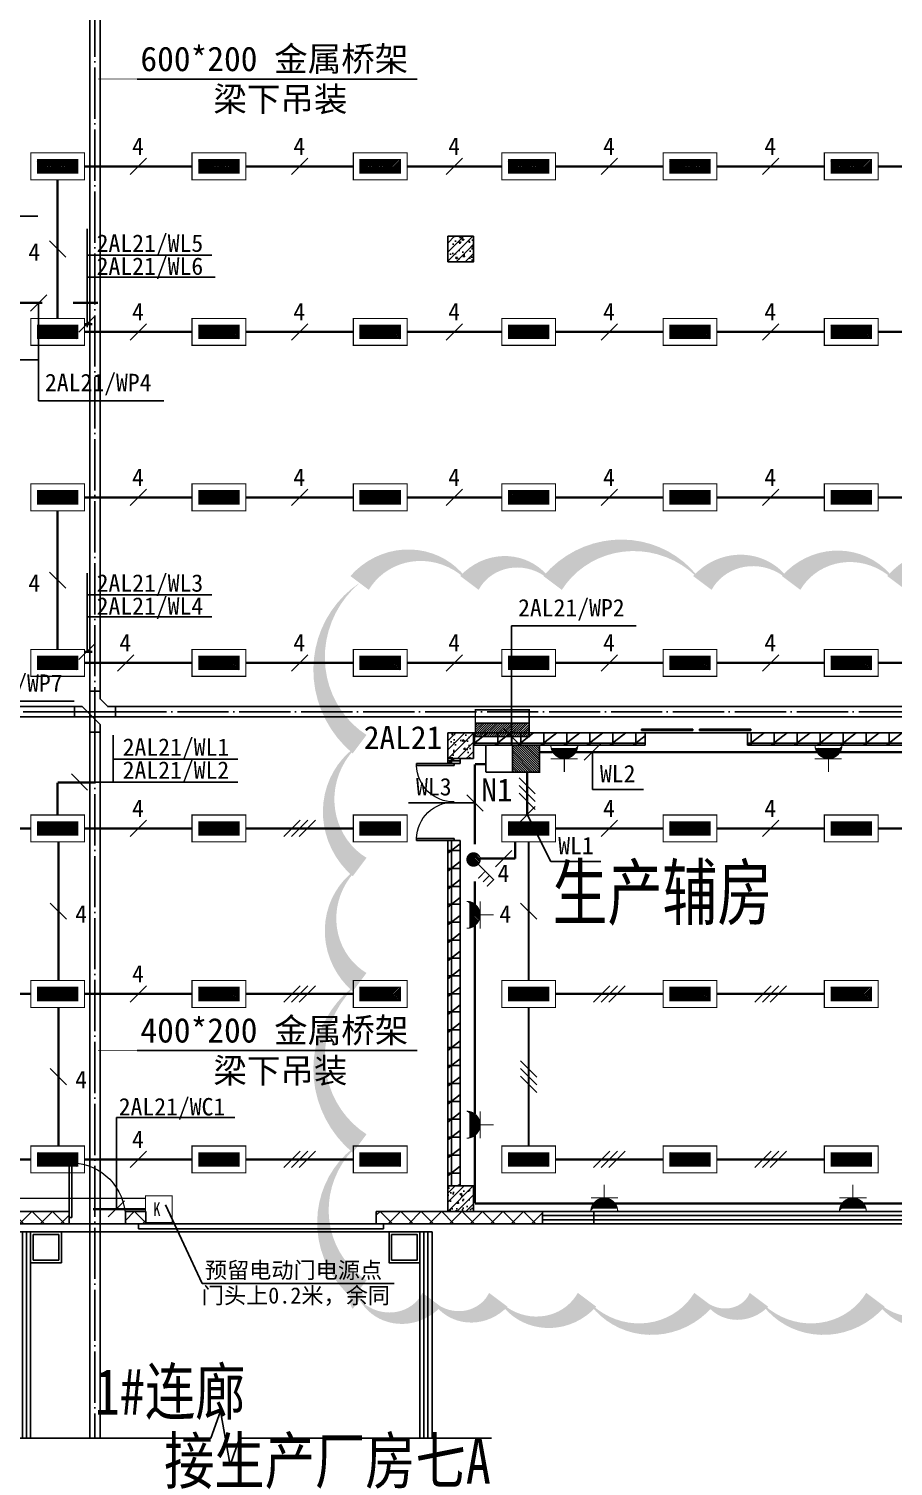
# Model space of a CAD drawing. Header units: millimetres. Extents: x -633009578 to 5705885, y -633235091 to 2571734.
# Drawn here: x 2807183 to 2824069, y 1851023 to 1879104 of the extents above; entities that cross this region are included whole.
import ezdxf

# ---------------------------------------------------------------- set-up
doc = ezdxf.new("R2010")
doc.units = ezdxf.units.MM
doc.header["$LTSCALE"] = 1000
doc.header["$MEASUREMENT"] = 0
for name, pattern in [('DASH', [0.35, 0.25, -0.1]), ('DASHED2', [0.375, 0.25, -0.125]), ('DOTE', [2.4200000000000004, 2, -0.2, 0.02, -0.2])]:
    doc.linetypes.add(name, pattern=pattern)
doc.layers.get('0').update_dxf_attribs({"color": 9})
for name, color, linetype in [('3T_WOOD', 21, 'Continuous'), ('A-COLUM(柱)', 255, 'Continuous'), ('A-DI-S(箭头)', 76, 'Continuous'), ('A-DOOR(门）', 4, 'Continuous'), ('A-F-AREA(计算)', 5, 'Continuous'), ('A-FLOR(看线)', 8, 'Continuous'), ('A-HATH(填充)', 8, 'Continuous'), ('A-ROOF-G(钢构)', 25, 'Continuous'), ('A-TEXT(房间)', 243, 'Continuous'), ('A-WALL(墙)', 255, 'Continuous'), ('A-WINDOW（窗）', 4, 'Continuous'), ('DIM_MODI', 6, 'Continuous'), ('WALL', 9, 'Continuous'), ('电-强电平面-标注', 3, 'Continuous'), ('电-强电平面-线缆', 3, 'Continuous'), ('电-桥架', 4, 'Continuous'), ('设备-插座', 3, 'Continuous'), ('设备-照明', 3, 'Continuous'), ('设备-箱柜', 3, 'Continuous')]:
    doc.layers.add(name, color=color, linetype=linetype)
doc.styles.add('_TCH', font='simhei.ttf', dxfattribs={"width": 0.75, "bigfont": 'hztxt.shx'})
doc.styles.add('ELEC-DIM', font='simhei.ttf')
doc.styles.add('IDQSTYLE', font='simhei.ttf', dxfattribs={"width": 0.707, "bigfont": 'hztxt.shx'})
doc.styles.get("Standard").update_dxf_attribs({"font": 'simhei.ttf', "bigfont": 'hztxt.shx'})
doc.styles.add('TXT', font='simhei.ttf', dxfattribs={"width": 0.8, "bigfont": 'hztxt.shx'})
pattern_1 = [(45, (-1310357.920547385, -2.793967723846436e-09), (-200.0002033111466, 200.0002033111467), []), (135, (-1310357.920547385, -2.793967723846436e-09), (-200.0002033111467, -200.0002033111466), [])]
pattern_2 = [(0, (-1310557.920547385, -2.793967723846436e-09), (0, 350), []), (37.875, (-1310157.920547385, -2.793967723846436e-09), (-169.61527734408, 218.0766567528281), []), (90, (-1310157.920547385, -2.793967723846436e-09), (-450, 2.755455298081545e-14), [])]

# ---------------------------------------------------------------- blocks, each defined once
blk = doc.blocks.new('$TCHSYS$WIN2D')
for p, q in [((-0.5, 0.5), (0.5, 0.5)), ((-0.5, 0.5), (-0.4999999999999999, -0.5)), ((0.5, 0.5), (0.4999999999999998, -0.5)), ((0.5, 0.1666666666666666), (-0.5, 0.1666666666666666)), ((0.5, -0.1666666666666667), (-0.5, -0.1666666666666667)), ((-0.4999999999999999, -0.5), (0.5, -0.5))]:
    blk.add_line(p, q)
blk = doc.blocks.new('$DorLib2D$00000126')
at = {"color": 0, "linetype": 'Continuous'}
for p, q in [((-0.5319999999956053, 0.5), (-0.5319999999956053, 0.900000000000091)), ((0.5320000000047003, 0.900000000000091), (0.5320000000047003, 0.5000000000002274))]:
    blk.add_line(p, q, dxfattribs=at)
at = {"color": 0, "linetype": 'DASH'}
for p, q in [((-0.5319999999956053, 0.900000000000091), (0.5320000000047003, 0.900000000000091)), ((-0.5319999999956053, 0.5), (0.5320000000047003, 0.5000000000002274))]:
    blk.add_line(p, q, dxfattribs=at)
blk = doc.blocks.new('$DorLib2D$00000001')
for p, q in [((0.45, 0.9750000000000001), (0.5000000000000002, 0.9750000000000001)), ((0.45, 0), (0.45, 0.9750000000000001)), ((0.5, 0), (0.5, 0.9750000000000001)), ((0.5, 0), (0.45, 0))]:
    blk.add_line(p, q)
at = {"lineweight": 13}
blk.add_arc((0.475, 0), 0.975, 91.4692835813538, 180, dxfattribs=at)
blk = doc.blocks.new('$DORLIB2D$00000127')
at = {"color": 0}
for points in [[(-0.5333333333328483, 0.7948983154366971), (-0.5333333333328483, 0.690405644187237)], [(-0.03333333333284827, 0.7948983154366971), (-0.5333333333328483, 0.7948983154366971)], [(-0.03333333333284827, 0.7948983154366971), (-0.03333333333284827, 0.690405644187237)], [(0.5333333333328483, 0.7948983154366971), (0.03333333333284827, 0.7948983154366971)], [(0.03333333333284827, 0.7948983154366971), (0.03333333333284827, 0.690405644187237)], [(0.5333333333328483, 0.7948983154366971), (0.5333333333328483, 0.690405644187237)], [(-0.03333333333284827, 0.690405644187237), (-0.5333333333328483, 0.690405644187237)], [(0.5333333333328483, 0.690405644187237), (0.03333333333284827, 0.690405644187237)], [(0.5, 0.4999999999999858), (-0.5, 0.4999999999999858)]]:
    blk.add_lwpolyline(points, dxfattribs=at)
blk = doc.blocks.new('$DorLib2D$00000002')
for p, q in [((-0.5, -5.684341886080802e-17), (-0.5000000000000007, 0.4875)), ((-0.4750000000000007, 0.4875), (-0.5000000000000007, 0.4875)), ((-0.475, -2.842170943040401e-17), (-0.4750000000000007, 0.4875)), ((0.475, -2.842170943040401e-17), (0.4750000000000007, 0.4875)), ((0.4750000000000007, 0.4875), (0.5000000000000007, 0.4875)), ((0.5, -5.684341886080802e-17), (0.5000000000000007, 0.4875)), ((-0.5, -5.684341886080802e-17), (-0.475, -2.842170943040401e-17)), ((0.5, -5.684341886080802e-17), (0.475, -2.842170943040401e-17))]:
    blk.add_line(p, q)
at = {"lineweight": 13}
for centre, start, end in [((-0.4875, -4.263256414560601e-17), 0, 88.53071641864632), ((0.4875, -4.263256414560601e-17), 91.4692835813537, 180)]:
    blk.add_arc(centre, 0.4875, start, end, dxfattribs=at)
blk = doc.blocks.new('$WINLIB2D$00000001')
at = {"color": 0}
for points in [[(-0.4999999999999964, 0.5000000000000142), (-0.4999999999999964, -0.4999999999999858)], [(-0.4999999999999964, 0.5000000000000142), (0.5000000000000036, 0.5000000000000142)], [(0.5000000000000036, -0.4999999999999858), (0.5000000000000036, 0.5000000000000142)], [(0.5000000000000036, 0.1666666666666714), (-0.4999999999999964, 0.1666666666666714)], [(0.5000000000000036, -0.1666666666666572), (-0.4999999999999964, -0.1666666666666572)], [(-0.4999999999999964, -0.4999999999999858), (0.5000000000000036, -0.4999999999999858)]]:
    blk.add_lwpolyline(points, dxfattribs=at)
blk = doc.blocks.new('_FZH')
h = blk.add_hatch()
h.set_pattern_fill('钢筋混凝土', color=256, scale=0.1, style=0)
h.set_pattern_definition([(45, (0, 0), (-0.1767766952966369, 0.1767766952966369), []), (50, (0, 0), (0.7172601826007535, -0.06275213498259512), [0.07500000000000001, -0.8250000000000001]), (355, (0, 0), (-0.138751333613, 0.7521921337000119), [0.06, -0.66]), (100.4514, (0.05977168000000001, -0.00522934), (0.5785093817140216, 0.6894395420609536), [0.06374019, -0.701142112]), (46.1842, (0, 0.2), (1.067241048625645, -0.1655190143290181), [0.1125, -1.2375]), (96.6356, (0.088936745, 0.186206693), (0.9346627055487033, 0.9741178709004418), [0.095610288, -1.051713]), (351.1842, (0, 0.2), (0.9346619451336272, 0.9741186009253247), [0.09000000000000001, -0.9900000000000001]), (21, (0.1, 0.15), (0.5969070521184617, -0.4026188906653388), [0.07500000000000001, -0.8250000000000001]), (326, (0.1, 0.15), (0.2433153319215824, 0.7251500450468529), [0.06, -0.66]), (71.4514, (0.149742233, 0.116448394), (0.84022262858149, 0.3225304967099524), [0.06374019, -0.701142112]), (37.50000000000001, (0, 0), (0.01215985531729062, 0.3328938538313115), [0, -0.652, 0, -0.67, 0, -0.6625000000000001]), (7.499999999999999, (0, 0), (0.2630695374421486, 0.3944117118823603), [0, -0.382, 0, -0.637, 0, -0.2525]), (-32.5, (-0.223, 0), (0.533822436172409, -0.02255487173437976), [0, -0.25, 0, -0.78, 0, -1.035]), (-42.5, (-0.323, 0), (0.5831861693423862, 0.1001049823323177), [0, -0.325, 0, -0.518, 0, -0.735])])
h.paths.add_polyline_path([(-0.5, -0.5), (0.5, -0.5), (0.5, 0.5), (-0.5, 0.5)])
blk.add_lwpolyline([(-0.5, -0.5), (0.5, -0.5), (0.5, 0.5), (-0.5, 0.5)], close=True)
blk = doc.blocks.new('9-3-1')
at = {"layer": 'A-HATH(填充)'}
h = blk.add_hatch(dxfattribs=at)
h.set_pattern_fill('空心砖', color=256, scale=100, style=0)
h.set_pattern_definition(pattern_2)
h.paths.add_polyline_path([(1159990.598288325, 1187372.080887664), (1159990.598288325, 1187132.080887663), (1163340.598288574, 1187132.080887648), (1163340.598288573, 1187372.080887661)])
h = blk.add_hatch(dxfattribs=at)
h.set_pattern_fill('空心砖', color=256, scale=100, style=0)
h.set_pattern_definition(pattern_2)
h.paths.add_polyline_path([(1168690.598288325, 1187132.08088766), (1168690.598288325, 1187372.080887664), (1165340.598288573, 1187372.080887661), (1165340.598288573, 1187132.080887648)])
h = blk.add_hatch(dxfattribs=at)
h.set_pattern_fill('空心砖', color=256, scale=100, style=0)
h.set_pattern_definition(pattern_2)
h.paths.add_polyline_path([(1159730.598287791, 1186872.080887664), (1159490.598287791, 1186872.080887664), (1159490.598287799, 1186772.080887855), (1159730.598287799, 1186772.080887855)])
h = blk.add_hatch(dxfattribs=at)
h.set_pattern_fill('空心砖', color=256, scale=100, style=0)
h.set_pattern_definition(pattern_2)
h.paths.add_polyline_path([(1159730.598287759, 1178522.080887664), (1159730.598287799, 1185272.080887855), (1159490.598287799, 1185272.080887855), (1159490.598287759, 1178522.080887664)])
h = blk.add_hatch(dxfattribs=at)
h.set_pattern_fill('多孔材料', color=256, scale=100, style=0)
h.set_pattern_definition(pattern_1)
h.paths.add_polyline_path([(1149840.650673522, 1177782.08088767), (1152090.591082864, 1177782.08088767), (1152090.591082864, 1178022.080887659), (1149840.650673522, 1178022.080887659)])
h = blk.add_hatch(dxfattribs=at)
h.set_pattern_fill('多孔材料', color=256, scale=100, style=0)
h.set_pattern_definition(pattern_1)
h.paths.add_polyline_path([(1153190.591082865, 1177782.08088767), (1153590.591082356, 1177782.08088767), (1153590.591082356, 1178022.080887659), (1153190.591082865, 1178022.080887659)])
h = blk.add_hatch(dxfattribs=at)
h.set_pattern_fill('多孔材料', color=256, scale=100, style=0)
h.set_pattern_definition(pattern_1)
h.paths.add_polyline_path([(1158090.591082864, 1177782.08088767), (1161340.587793578, 1177782.08088767), (1161340.587793578, 1178022.080887659), (1158090.591082864, 1178022.080887659)])
at = {"layer": 'A-DI-S(箭头)'}
blk.add_lwpolyline([(1149940.598288324, 1173594.260039008), (1154859.348288324, 1173594.260039006), (1155050.432661314, 1174119.260039006), (1155235.575991057, 1173069.260039006), (1155421.848288324, 1173594.260039005), (1160340.598288324, 1173594.260039003)], dxfattribs=at)
at = {"layer": 'A-DOOR(门）'}
for p, q in [((1152090.591082724, 1177782.080887664), (1153190.591082724, 1177782.080887664)), ((1153590.591082535, 1177782.080887664), (1158090.591082535, 1177782.080887664))]:
    blk.add_line(p, q, dxfattribs=at)
at = {"layer": 'A-F-AREA(计算)'}
blk.add_lwpolyline([(1121700.575826842, 1313862.080936), (1255980.575826842, 1313862.080936), (1255980.575826842, 1177782.080936), (1121700.575826842, 1177782.080936)], close=True, dxfattribs=at)
at = {"layer": 'A-FLOR(看线)'}
blk.add_lwpolyline([(1151940.605494098, 1177622.080887665), (1158340.605494101, 1177622.080887665)], dxfattribs=at)
at = {"layer": 'A-ROOF-G(钢构)'}
for points in [[(1151340.605494098, 1177622.080887665), (1151940.605494098, 1177622.080887665), (1151940.605494098, 1177022.080887665), (1151340.605494098, 1177022.080887665)], [(1151390.605494098, 1177572.080887665), (1151890.605494098, 1177572.080887665), (1151890.605494098, 1177072.080887665), (1151390.605494098, 1177072.080887665)], [(1158340.605494101, 1177622.080887665), (1158940.605494101, 1177622.080887665), (1158940.605494101, 1177022.080887665), (1158340.605494101, 1177022.080887665)], [(1158390.605494101, 1177572.080887665), (1158890.605494101, 1177572.080887665), (1158890.605494101, 1177072.080887665), (1158390.605494101, 1177072.080887665)]]:
    blk.add_lwpolyline(points, close=True, dxfattribs=at)
at = {"layer": 'A-WALL(墙)'}
for p, q in [((1163340.598288573, 1187372.080887661), (1159990.598287576, 1187372.080887689)), ((1163340.598288574, 1187132.080887648), (1163340.598288573, 1187372.080887661)), ((1168690.598288553, 1187372.080887623), (1165340.598288573, 1187372.080887661)), ((1165340.598288573, 1187372.080887661), (1165340.598288573, 1187132.080887648)), ((1159990.598287576, 1187132.080887605), (1163340.598288574, 1187132.080887648)), ((1165340.598288573, 1187132.080887648), (1168690.598288553, 1187132.080887735)), ((1159490.598287564, 1186872.080887693), (1159490.598287799, 1186772.080887855)), ((1159490.598287799, 1186772.080887855), (1159730.598287799, 1186772.080887855)), ((1159730.598287799, 1186772.080887855), (1159730.59828766, 1186872.080887693)), ((1159730.598287799, 1185272.080887855), (1159490.598287799, 1185272.080887855)), ((1159490.598287799, 1185272.080887855), (1159490.598287759, 1178522.080887664)), ((1159730.598287759, 1178522.080887664), (1159730.598287799, 1185272.080887855)), ((1151100.605494098, 1177622.080887665), (1151340.605494098, 1177622.080887665)), ((1158940.605494101, 1177622.080887665), (1159180.605494101, 1177622.080887665)), ((1151100.605494098, 1173594.260039007), (1151340.605494098, 1173594.260039007)), ((1158940.605494101, 1173594.260039004), (1159180.605494101, 1173594.260039004))]:
    blk.add_line(p, q, dxfattribs=at)
at = {"layer": 'A-WINDOW（窗）'}
blk.add_lwpolyline([(1162340.587793578, 1178022.080887657), (1162340.587793578, 1177782.080887664)], dxfattribs=at)
at = {"layer": 'DIM_MODI', "color": 8}
blk.add_lwpolyline([(1170528.190625501, 1190300.922760967, 0, 450, 0.5), (1168253.123840441, 1190300.922760967, 0, 450, 0.5), (1166194.73008253, 1190300.922760967, 0, 450, 0.5), (1164461.345865341, 1190300.922760967, 0, 450, 0.5), (1161536.259998836, 1190300.922760967, 0, 450, 0.5), (1159911.212295221, 1190300.922760967, 0, 450, 0.5), (1157766.121161618, 1190300.922760967, 0, 450, 0.5), (1157766.121161618, 1187150.922760967, 0, 450, 0.5), (1157766.121161618, 1184750.922760967, 0, 450, 0.5), (1157766.121161618, 1182500.922760967, 0, 450, 0.5), (1157766.121161618, 1179350.922760967, 0, 450, 0.5), (1157766.121161618, 1176500.922760967, 0, 450, 0.5), (1157766.121161618, 1176297.834905598, 0, 450, 0.5), (1159174.495838084, 1176297.834905598, 0, 450, 0.5), (1160474.534000974, 1176297.834905598, 0, 450, 0.5), (1162207.918218163, 1176297.834905598, 0, 450, 0.5), (1164482.985003223, 1176297.834905598, 0, 450, 0.5), (1165566.350138966, 1176297.834905598, 0, 450, 0.5), (1167841.416924026, 1176297.834905598, 0, 450, 0.5), (1169574.801141214, 1176297.834905598, 0, 450, 0.5)], format="xyseb", dxfattribs=at)
at = {"layer": 'WALL'}
for p, q in [((1152090.591082864, 1178022.080887659), (1149840.650673522, 1178022.080887659)), ((1152090.591082864, 1177782.08088767), (1152090.591082864, 1178022.080887659)), ((1153590.591082356, 1178022.080887659), (1153190.591082865, 1178022.080887659)), ((1153190.591082865, 1178022.080887659), (1153190.591082865, 1177782.08088767)), ((1153590.591082356, 1177782.08088767), (1153590.591082356, 1178022.080887659)), ((1161340.587793578, 1178022.080887659), (1158090.591082864, 1178022.080887659)), ((1158090.591082864, 1178022.080887659), (1158090.591082864, 1177782.08088767)), ((1161340.587793578, 1177782.08088767), (1161340.587793578, 1178022.080887659)), ((1149840.650673522, 1177782.08088767), (1152090.591082864, 1177782.08088767)), ((1153190.591082865, 1177782.08088767), (1153590.591082356, 1177782.08088767)), ((1158090.591082864, 1177782.08088767), (1161340.587793578, 1177782.08088767))]:
    blk.add_line(p, q, dxfattribs=at)
at = {"layer": 'A-COLUM(柱)', "xscale": 500, "yscale": 500, "zscale": 500}
for p in [(1159740.598288325, 1196822.080887664), (1159740.598288325, 1187122.080887664), (1159740.598288325, 1178272.080887664)]:
    blk.add_blockref('_FZH', p, dxfattribs=at)
at = {"layer": 'A-DOOR(门）', "xscale": 2000, "yscale": 240, "zscale": 2000}
blk.add_blockref('$DORLIB2D$00000127', (1164340.598288553, 1187252.080887664), dxfattribs=at)
at = {"layer": 'A-DOOR(门）', "xscale": -1500, "yscale": 1500, "zscale": 1500, "rotation": 89.99999999999999}
blk.add_blockref('$DorLib2D$00000002', (1159610.598287759, 1186022.08088772), dxfattribs=at)
at = {"layer": 'A-DOOR(门）', "extrusion": (0, 0, -1), "xscale": 1100, "yscale": 1100, "zscale": 1100}
blk.add_blockref('$DorLib2D$00000001', (-1152640.591082724, 1177902.080887664), dxfattribs=at)
at = {"layer": 'A-DOOR(门）', "extrusion": (0, 0, -1), "xscale": -4500, "yscale": 240, "zscale": 4500, "rotation": 180}
blk.add_blockref('$DorLib2D$00000126', (-1155840.591082535, 1177902.080887664), dxfattribs=at)
at = {"layer": 'A-WINDOW（窗）', "extrusion": (0, 0, -1), "xscale": 25999.99999999977, "yscale": 240, "zscale": 25999.99999999977}
blk.add_blockref('$TCHSYS$WIN2D', (-1174340.587793555, 1177902.080887664), dxfattribs=at)
at = {"layer": 'A-WINDOW（窗）', "extrusion": (0, 0, -1), "xscale": -4027.820848661475, "yscale": 240, "zscale": 4027.820848661475, "rotation": 270}
for p in [(-1151220.605494098, 1175608.170463334), (-1159060.605494101, 1175608.170463333)]:
    blk.add_blockref('$WINLIB2D$00000001', p, dxfattribs=at)
at = {"layer": 'A-TEXT(房间)'}
for s, height, style, width, p in [('生产辅房', 1050, '_TCH', 0.75, (1161533.381511081, 1183728.657082098)), ('1#连廊', 900, 'TXT', 0.8, (1152593.078998678, 1174052.517480708)), ('接生产厂房七A', 900, 'TXT', 0.8, (1153947.707698758, 1172702.435530488))]:
    blk.add_text(s, height=height, dxfattribs=dict(at, style=style, width=width)).set_placement(p)
blk = doc.blocks.new('*X353')
at = {"color": 0, "linetype": 'Continuous'}
for p, q in [((277.1059544658493, 221.9516255332986), (279.536990929048, 224.3826619964973)), ((277.1059544658493, 222.2344682457732), (279.2541482165735, 224.3826619964973)), ((277.1059544658493, 222.5173109582479), (278.9713055040988, 224.3826619964973)), ((277.1059544658493, 222.8001536707225), (278.6884627916242, 224.3826619964973)), ((277.1059544658493, 223.0829963831971), (278.4056200791496, 224.3826619964973)), ((277.1059544658493, 223.3658390956717), (278.122777366675, 224.3826619964973)), ((277.1059544658493, 223.6486818081463), (277.8399346542004, 224.3826619964973)), ((277.1059544658493, 223.9315245206209), (277.5570919417257, 224.3826619964973)), ((277.1059544658493, 224.2143672330955), (277.2742492292511, 224.3826619964973)), ((277.3198336415227, 221.8826619964973), (279.8198336415227, 224.3826619964973)), ((277.6026763539973, 221.8826619964973), (280.1026763539973, 224.3826619964973)), ((277.8855190664719, 221.8826619964973), (280.3855190664719, 224.3826619964973)), ((278.1683617789465, 221.8826619964973), (280.6683617789466, 224.3826619964973)), ((278.4512044914212, 221.8826619964973), (280.9512044914212, 224.3826619964973)), ((278.7340472038958, 221.8826619964973), (281.2340472038958, 224.3826619964973)), ((279.0168899163704, 221.8826619964973), (281.5168899163704, 224.3826619964973)), ((279.299732628845, 221.8826619964973), (281.799732628845, 224.3826619964973)), ((279.5825753413196, 221.8826619964973), (282.0825753413196, 224.3826619964973)), ((279.8654180537943, 221.8826619964973), (282.3654180537943, 224.3826619964973)), ((280.1482607662689, 221.8826619964973), (282.6482607662689, 224.3826619964973)), ((280.4311034787435, 221.8826619964973), (282.9311034787435, 224.3826619964973)), ((280.7139461912181, 221.8826619964973), (283.2139461912181, 224.3826619964973)), ((280.9967889036927, 221.8826619964973), (283.4967889036927, 224.3826619964973)), ((281.2796316161674, 221.8826619964973), (283.7796316161674, 224.3826619964973)), ((281.5624743286419, 221.8826619964973), (284.062474328642, 224.3826619964973)), ((281.8453170411166, 221.8826619964973), (284.3453170411166, 224.3826619964973)), ((282.1281597535912, 221.8826619964973), (284.6059544658494, 224.3604567087555)), ((282.4110024660658, 221.8826619964973), (284.6059544658494, 224.0776139962809)), ((282.6938451785405, 221.8826619964973), (284.6059544658494, 223.7947712838063)), ((282.976687891015, 221.8826619964973), (284.6059544658494, 223.5119285713317)), ((283.2595306034897, 221.8826619964973), (284.6059544658494, 223.229085858857)), ((283.5423733159643, 221.8826619964973), (284.6059544658494, 222.9462431463824)), ((283.8252160284389, 221.8826619964973), (284.6059544658494, 222.6634004339078)), ((284.1080587409135, 221.8826619964973), (284.6059544658494, 222.3805577214332)), ((284.3909014533882, 221.8826619964973), (284.6059544658494, 222.0977150089586))]:
    blk.add_line(p, q, dxfattribs=at)
blk = doc.blocks.new('HC000062')
at = {"color": 0, "linetype": 'Continuous', "const_width": 0.2}
for points in [[(-4.97662087547036, 2.499999999999943), (5.023379124529697, 2.499999999999943), (5.023379124529697, -2.500000000000057), (-4.97662087547036, -2.500000000000057), (-4.97662087547036, 2.499999999999943)], [(-3.72662087547036, 1.25), (-3.72662087547036, -1.250000000000057), (3.773379124529697, -1.250000000000057), (3.773379124529697, 1.25), (-3.72662087547036, 1.25)]]:
    blk.add_lwpolyline(points, dxfattribs=at)
at = {"color": 0, "linetype": 'Continuous'}
blk.add_blockref('*X353', (-280.8325753413197, -223.1326619964974), dxfattribs=at)
at = {"color": 0, "style": 'IDQSTYLE', "width": 0.7}
blk.add_attdef('PSFHATT', (7.023379124529697, -2.500000000000057), '', height=2.5, dxfattribs=at)
blk = doc.blocks.new('*X153')
at = {"color": 0, "linetype": 'Continuous'}
for p, q in [((234.7655414724513, 317.9212989399893), (239.3433150387835, 322.4990725063215)), ((234.7655414724513, 318.3455630087012), (238.9190509700716, 322.4990725063215)), ((234.7655414724513, 318.7698270774131), (238.4947869013596, 322.4990725063215)), ((234.7655414724513, 319.1940911461251), (238.0705228326477, 322.4990725063215)), ((234.7655414724513, 319.618355214837), (237.6462587639358, 322.4990725063215)), ((234.7655414724513, 320.0426192835489), (237.2219946952239, 322.4990725063215)), ((234.7655414724513, 320.4668833522609), (236.797730626512, 322.4990725063215)), ((234.7655414724513, 320.8911474209728), (236.3734665578, 322.4990725063215)), ((234.7655414724513, 321.3154114896847), (235.9492024890881, 322.4990725063215)), ((234.7655414724513, 321.7396755583966), (235.5249384203761, 322.4990725063215)), ((234.7655414724513, 322.1639396271086), (235.1006743516642, 322.4990725063215)), ((234.7675791074955, 317.4990725063215), (239.7655414724513, 322.4970348712774)), ((235.1918431762074, 317.4990725063215), (239.7655414724513, 322.0727708025654)), ((235.6161072449193, 317.4990725063215), (239.7655414724513, 321.6485067338535)), ((236.0403713136312, 317.4990725063215), (239.7655414724513, 321.2242426651416)), ((236.4646353823431, 317.4990725063215), (239.7655414724513, 320.7999785964296)), ((236.8888994510551, 317.4990725063215), (239.7655414724513, 320.3757145277177)), ((237.313163519767, 317.4990725063215), (239.7655414724513, 319.9514504590058)), ((237.7374275884789, 317.4990725063215), (239.7655414724513, 319.5271863902939)), ((238.1616916571909, 317.4990725063215), (239.7655414724513, 319.1029223215819)), ((238.5859557259028, 317.4990725063215), (239.7655414724513, 318.67865825287)), ((239.0102197946147, 317.4990725063215), (239.7655414724513, 318.2543941841581)), ((239.4344838633266, 317.4990725063215), (239.7655414724513, 317.8301301154461))]:
    blk.add_line(p, q, dxfattribs=at)
blk = doc.blocks.new('HC000435')
at = {"color": 0, "linetype": 'Continuous'}
blk.add_line((2.5, 0), (-2.5, 0), dxfattribs=at)
at = {"color": 0, "linetype": 'Continuous', "const_width": 0.3}
for points in [[(2.5, 0), (2.5, 5), (-2.5, 5)], [(-2.5, 5), (-2.5, 0)], [(-2.5, 0), (-2.5, -5), (2.5, -5), (2.5, 0)]]:
    blk.add_lwpolyline(points, dxfattribs=at)
at = {"color": 0, "linetype": 'Continuous'}
blk.add_blockref('*X153', (-237.2655414724513, -322.4990725063215), dxfattribs=at)
at = {"color": 0, "style": 'IDQSTYLE', "width": 0.7}
blk.add_attdef('PSFHATT', (4.500000000000028, -5), '', height=2.5, dxfattribs=at)
blk = doc.blocks.new('*X27')
at = {"color": 0}
for p, q in [((99.8306862801869, 192.7445173280992), (101.9907448318158, 194.9045758797282)), ((99.8306862801869, 193.1687813968112), (101.5664807631039, 194.9045758797282)), ((99.8306862801869, 193.5930454655231), (101.142216694392, 194.9045758797282)), ((99.8306862801869, 194.017309534235), (100.71795262568, 194.9045758797282)), ((99.8306862801869, 194.441573602947), (100.2936885569681, 194.9045758797282)), ((99.8306862801869, 194.8658376716589), (99.86942448825616, 194.9045758797282)), ((99.91500890052772, 192.4045758797282), (102.4150089005277, 194.9045758797282)), ((100.3392729692396, 192.4045758797282), (102.8392729692397, 194.9045758797282)), ((100.7635370379516, 192.4045758797282), (103.2635370379516, 194.9045758797282)), ((101.1878011066635, 192.4045758797282), (103.6878011066635, 194.9045758797282)), ((101.6120651753754, 192.4045758797282), (104.1120651753754, 194.9045758797282)), ((102.0363292440874, 192.4045758797282), (104.5363292440874, 194.9045758797282)), ((102.4605933127993, 192.4045758797282), (104.9605933127993, 194.9045758797282)), ((102.8848573815112, 192.4045758797282), (105.3848573815112, 194.9045758797282)), ((103.3091214502232, 192.4045758797282), (105.8091214502232, 194.9045758797282)), ((103.7333855189351, 192.4045758797282), (106.2333855189351, 194.9045758797282)), ((104.157649587647, 192.4045758797282), (106.657649587647, 194.9045758797282)), ((104.5819136563589, 192.4045758797282), (107.0819136563589, 194.9045758797282)), ((105.0061777250709, 192.4045758797282), (107.5061777250709, 194.9045758797282)), ((105.4304417937828, 192.4045758797282), (107.9304417937828, 194.9045758797282)), ((105.8547058624947, 192.4045758797282), (108.3547058624947, 194.9045758797282)), ((106.2789699312067, 192.4045758797282), (108.7789699312067, 194.9045758797282)), ((106.7032339999186, 192.4045758797282), (109.2032339999186, 194.9045758797282)), ((107.1274980686305, 192.4045758797282), (109.6274980686305, 194.9045758797282)), ((107.5517621373425, 192.4045758797282), (109.8306862801869, 194.6835000225726)), ((107.9760262060544, 192.4045758797282), (109.8306862801869, 194.2592359538607)), ((108.4002902747663, 192.4045758797282), (109.8306862801869, 193.8349718851487)), ((108.8245543434782, 192.4045758797282), (109.8306862801869, 193.4107078164368)), ((109.2488184121902, 192.4045758797282), (109.8306862801869, 192.9864437477249)), ((109.6730824809021, 192.4045758797282), (109.8306862801869, 192.562179679013))]:
    blk.add_line(p, q, dxfattribs=at)
blk = doc.blocks.new('HC000427')
at = {"color": 0, "linetype": 'Continuous', "const_width": 0.3}
blk.add_lwpolyline([(5, 2.5), (-5, 2.5), (-5, -2.5), (5, -2.5)], close=True, dxfattribs=at)
blk.add_lwpolyline([(5, 0), (-5, 0)], dxfattribs=at)
at = {"color": 0, "linetype": 'Continuous'}
blk.add_blockref('*X27', (-104.8306862801869, -194.9045758797282), dxfattribs=at)
at = {"color": 0, "style": 'IDQSTYLE', "width": 0.7}
blk.add_attdef('PSFHATT', (7, -2.5), '', height=2.5, dxfattribs=at)
blk = doc.blocks.new('*X155')
at = {"color": 0, "linetype": 'Continuous'}
for p, q in [((261.9988066744281, 135.850956910748), (263.2375091559566, 137.0896593922765)), ((262.0234026256783, 135.5927101495236), (263.4957559171792, 137.0650634410244)), ((262.0463461952987, 136.1813391440932), (262.9071269225657, 137.0421198713602)), ((262.0884022348038, 135.3748670461744), (263.7135990205094, 137.00006383188)), ((262.1829592200917, 135.1865813189878), (263.9018847477136, 136.9055068466096)), ((262.3023466942452, 135.0231260806666), (264.0653399860179, 136.7861193724393)), ((262.4446987243758, 134.8826353983226), (264.205830668362, 136.6437673423088)), ((262.6100901587723, 134.7651841202445), (264.3232819464568, 136.478375907929)), ((262.8005700291263, 134.6728212781239), (264.4156447885779, 136.2878960375755)), ((263.0211904412342, 134.6105989777572), (264.4778670889456, 136.0672756254685)), ((263.2836307586351, 134.5901965826834), (264.4982694840214, 135.8048353080697)), ((263.6234742990336, 134.6471974106073), (264.4412686561033, 135.464991767677))]:
    blk.add_line(p, q, dxfattribs=at)
blk = doc.blocks.new('HC000111')
at = {"color": 0, "linetype": 'Continuous', "const_width": 0.2}
for points in [[(0.8838834764831975, 2.133883476483163), (3.750000000000091, 5), (5.000000000000091, 3.75)], [(2.221789122165297, 3.388795923702901), (3.514416944097014, 2.132759994237858)], [(2.898879886034229, 4.275409520972289), (4.191507707965946, 3.019373591507303)]]:
    blk.add_lwpolyline(points, dxfattribs=at)
blk.add_lwpolyline([(0.8838834764833108, 0.3661165235168934, 0.1989123673796338), (1.250000000000034, 1.250000000000057, 0.1989123673796269), (0.8838834764832544, 2.13388347648322, 0.1989123673796352), (9.12880881998035e-14, 2.5, 0.1989123673796539), (-0.8838834764830719, 2.13388347648322, 0.1989123673796721), (-1.249999999999966, 1.250000000000057, 0.1989123673796564), (-0.8838834764831855, 0.3661165235168368, 0.198912367379673), (9.087175456556906e-14, 0, 0.198912367379652)], format="xyb", close=True, dxfattribs=at)
at = {"color": 0, "linetype": 'Continuous'}
blk.add_blockref('*X155', (-263.2487560761181, -134.5897099905746), dxfattribs=at)
at = {"color": 0, "style": 'IDQSTYLE', "width": 0.7}
blk.add_attdef('PSFHATT', (7.000000000000091, -1e-08), '', height=2.5, dxfattribs=at)
blk = doc.blocks.new('*X164')
at = {"color": 0, "linetype": 'Continuous'}
for p, q in [((159.595646846908, 156.7672197221619), (159.6233466819307, 156.7949195571846)), ((159.6640079704214, 156.5527381332005), (159.9061893944054, 156.7949195571846)), ((159.747532531186, 156.3534199814905), (160.18903210688, 156.7949195571846)), ((159.8446775338837, 156.1677222717137), (160.4718748193546, 156.7949195571846)), ((159.9544025265515, 155.9946045519069), (160.7547175318292, 156.7949195571846)), ((160.0760273856543, 155.833386698535), (161.0375602443038, 156.7949195571846)), ((160.2091522122192, 155.6836688126253), (161.3204029567785, 156.7949195571846)), ((160.3536147760518, 155.5452886639833), (161.6032456692531, 156.7949195571846)), ((160.5094741859558, 155.4183053614127), (161.8860883817277, 156.7949195571846)), ((160.6770167777584, 155.3030052407406), (162.1689310942023, 156.7949195571846)), ((160.8567856433337, 155.1999313938414), (162.451773806677, 156.7949195571846)), ((161.0496413096342, 155.1099443476672), (162.7346165191516, 156.7949195571846)), ((161.2568708631404, 155.0343311886988), (163.0174592316262, 156.7949195571846)), ((161.4803825063601, 154.9750001194438), (163.3003019441008, 156.7949195571846)), ((161.7230685552892, 154.9348434558983), (163.5831446565754, 156.7949195571846)), ((161.9895441276247, 154.9184763157592), (163.86598736905, 156.7949195571846)), ((162.2878715788766, 154.9339610545365), (164.4937876543064, 157.1398771299663)), ((162.6346011340941, 154.9978478972794), (164.4299008115636, 156.7931475747489)), ((163.0778250055067, 155.1582290562173), (164.2695196526256, 156.3499237033363))]:
    blk.add_line(p, q, dxfattribs=at)
blk = doc.blocks.new('HC000134')
at = {"color": 0, "linetype": 'Continuous', "const_width": 0.2}
blk.add_lwpolyline([(-2.5, 5, 0.198912367379654), (-1.767766952966213, 3.232233047033674, 0.1989123673796558), (-4.592273826913179e-16, 2.5, 0.1989123673796559), (1.767766952966213, 3.232233047033674, 0.1989123673796541), (2.5, 4.999999999999999)], format="xyb", dxfattribs=at)
for points in [[(-2.421006983541702, 4.37652170395188), (2.421006983541702, 4.37652170395188)], [(-2.549372027147456, 2.476391871554483), (2.483025305961291, 2.476391871554483)], [(0, 2.5), (0, 0)]]:
    blk.add_lwpolyline(points, dxfattribs=at)
at = {"color": 0, "linetype": 'Continuous'}
blk.add_blockref('*X164', (-162.0093508556101, -152.4183978532327), dxfattribs=at)
at = {"color": 0, "style": 'IDQSTYLE', "width": 0.7}
blk.add_attdef('PSFHATT', (4.500000010000001, 0), '', height=2.5, dxfattribs=at)
blk = doc.blocks.new('HC000819')
at = {"color": 0, "linetype": 'Continuous', "const_width": 0.2}
blk.add_lwpolyline([(-2.500000000000028, 2.5), (2.500000000000028, 2.5), (2.500000000000028, -2.5), (-2.500000000000028, -2.5)], close=True, dxfattribs=at)
at = {"color": 0, "style": 'IDQSTYLE', "width": 0.7}
for tag, p in [('K', (-1.057540971843028, -1.250300357780837)), ('PSFHATT', (4.500000000000028, -2.5))]:
    blk.add_attdef(tag, p, '', height=2.5, dxfattribs=at)

msp = doc.modelspace()

# ---------------------------------------------------------------- linework, layer by layer
at = {"layer": '电-强电平面-标注'}
for p, q in [((2809481.497865569, 1876575.362614851), (2809163.299814036, 1876257.164563317)), ((2812631.547865569, 1876575.362614851), (2812313.349814036, 1876257.164563317)), ((2815656.547865569, 1876575.362614851), (2815338.349814036, 1876257.164563317)), ((2818681.547865569, 1876575.362614851), (2818363.349814036, 1876257.164563317)), ((2821831.547865569, 1876575.362614851), (2821513.349814036, 1876257.164563317)), ((2806364.5, 1875446), (2807359.436708861, 1875446)), ((2808321.64504383, 1875193.000000001), (2808321.64504383, 1873277)), ((2807588.349814035, 1874958.695948194), (2807906.54786557, 1874640.497896661)), ((2808321.64504383, 1874682.000000001), (2810760.708862256, 1874682.000000001)), ((2808321.64504383, 1874254.000000001), (2810827.208861499, 1874254.000000001)), ((2807533.599025766, 1873908.599025767), (2807215.400974234, 1873590.400974233)), ((2807374.5, 1873749.5), (2807374.5, 1871838.5)), ((2808162.546018063, 1873178.830740799), (2808480.744069596, 1873497.028792334)), ((2809481.497865569, 1873342.029281538), (2809163.299814036, 1873023.831230003)), ((2812631.547865569, 1873342.029281538), (2812313.349814036, 1873023.831230003)), ((2815656.547865569, 1873342.029281538), (2815338.349814036, 1873023.831230003)), ((2818681.547865569, 1873342.029281538), (2818363.349814036, 1873023.831230003)), ((2821831.547865569, 1873342.029281538), (2821513.349814036, 1873023.831230003)), ((2806350.5, 1872637.5), (2807358.727848101, 1872637.5)), ((2807374.5, 1871838.5), (2809820.069620253, 1871838.5)), ((2809481.497865569, 1870108.695948195), (2809163.299814036, 1869790.49789666)), ((2812631.547865569, 1870108.695948195), (2812313.349814036, 1869790.49789666)), ((2815656.547865569, 1870108.695948195), (2815338.349814036, 1869790.49789666)), ((2818681.547865569, 1870108.695948195), (2818363.349814036, 1869790.49789666)), ((2821831.547865569, 1870108.695948195), (2821513.349814036, 1869790.49789666)), ((2807588.349814035, 1868492.029281522), (2807906.54786557, 1868173.831229989)), ((2808321.645043829, 1866938.929766567), (2808321.645043829, 1868468)), ((2808321.64504383, 1868043.500000001), (2810760.708862256, 1868043.500000001)), ((2808321.645043829, 1867615.500000001), (2810760.708862255, 1867615.500000001)), ((2816615.5, 1865275.5), (2816615.5, 1867438)), ((2816615.5, 1867438), (2819047.778481013, 1867438)), ((2808162.546018063, 1866779.830740799), (2808480.744069596, 1867098.028792334)), ((2809233.547865569, 1866875.362614851), (2808915.349814036, 1866557.164563317)), ((2812631.547865569, 1866875.362614851), (2812313.349814036, 1866557.164563317)), ((2815656.547865569, 1866875.362614851), (2815338.349814036, 1866557.164563317)), ((2818681.547865569, 1866875.362614851), (2818363.349814036, 1866557.164563317)), ((2821831.547865569, 1866875.362614851), (2821513.349814036, 1866557.164563317)), ((2805637, 1865966), (2808071.17721519, 1865966)), ((2816456.400974233, 1865434.599025767), (2816774.599025767, 1865116.400974233)), ((2808829.570233434, 1865304.666666687), (2808829.570233434, 1864388.666666687)), ((2818353.099025766, 1865132.979865229), (2818034.900974234, 1864814.781813695)), ((2818194, 1864973.880839462), (2818194, 1864241.5)), ((2808829.570233434, 1864838.166666687), (2811268.63405186, 1864838.166666687)), ((2808015.400974233, 1864547.765692453), (2808333.599025767, 1864229.56764092)), ((2808174.5, 1864388.666666687), (2808829.570233434, 1864388.666666687)), ((2808829.570233434, 1864388.666666687), (2811268.63405186, 1864388.666666687)), ((2816759.614768444, 1864474.064153653), (2817077.812819977, 1864155.866102118)), ((2816759.614768444, 1864324.064153653), (2817077.812819977, 1864005.866102118)), ((2815738.900974233, 1864140.599025767), (2816057.099025767, 1863822.400974233)), ((2816759.614768444, 1864174.064153653), (2817077.812819977, 1863855.866102118)), ((2818194, 1864241.5), (2819188.936708861, 1864241.5)), ((2815597, 1863981.5), (2814602.063291139, 1863981.5)), ((2815898, 1863981.5), (2815597, 1863981.5)), ((2816759.614768445, 1863593.400974232), (2817077.812819976, 1863911.599025768)), ((2816918.71379421, 1863752.5), (2817379, 1862836)), ((2809481.54786559, 1863642.029281525), (2809163.349814057, 1863323.83122999)), ((2812481.547865591, 1863642.029281524), (2812163.349814056, 1863323.831229991)), ((2812631.547865591, 1863642.029281524), (2812313.349814056, 1863323.831229991)), ((2812781.547865591, 1863642.029281524), (2812463.349814056, 1863323.831229991)), ((2818681.54786559, 1863642.029281525), (2818363.349814057, 1863323.83122999)), ((2821831.54786559, 1863642.029281525), (2821513.349814057, 1863323.83122999)), ((2816618.712895924, 1863053.286878909), (2816300.514844391, 1862735.088827375)), ((2817379, 1862836), (2818354.949367089, 1862836)), ((2807920.593057516, 1861707.164563324), (2807602.395005981, 1862025.362614857)), ((2816788.349814035, 1862025.412614866), (2817106.54786557, 1861707.214563332)), ((2809481.54786559, 1860408.695948191), (2809163.349814057, 1860090.497896657)), ((2812481.547865591, 1860408.695948191), (2812163.349814056, 1860090.497896658)), ((2812631.547865591, 1860408.695948191), (2812313.349814056, 1860090.497896658)), ((2812781.547865591, 1860408.695948191), (2812463.349814056, 1860090.497896658)), ((2818531.547865591, 1860408.695948191), (2818213.349814056, 1860090.497896658)), ((2818681.547865591, 1860408.695948191), (2818363.349814056, 1860090.497896658)), ((2818831.547865591, 1860408.695948191), (2818513.349814056, 1860090.497896658)), ((2821681.547865591, 1860408.695948191), (2821363.349814056, 1860090.497896658)), ((2821831.547865591, 1860408.695948191), (2821513.349814056, 1860090.497896658)), ((2821981.547865591, 1860408.695948191), (2821663.349814056, 1860090.497896658)), ((2807920.593057516, 1858473.831229991), (2807602.395005981, 1858792.029281524)), ((2816788.349814036, 1858941.979281523), (2817106.547865569, 1858623.781229988)), ((2816788.349814036, 1858791.979281523), (2817106.547865569, 1858473.781229988)), ((2816788.349814036, 1858641.979281523), (2817106.547865569, 1858323.781229988)), ((2808896.145043829, 1857834.000000001), (2811208.208862255, 1857834.000000001)), ((2808896.145043829, 1856051.5), (2808896.145043829, 1857834.000000001)), ((2809481.54786559, 1857175.362614858), (2809163.349814057, 1856857.164563323)), ((2812481.547865591, 1857175.362614857), (2812163.349814056, 1856857.164563324)), ((2812631.547865591, 1857175.362614857), (2812313.349814056, 1856857.164563324)), ((2812781.547865591, 1857175.362614857), (2812463.349814056, 1856857.164563324)), ((2818531.547865591, 1857175.362614857), (2818213.349814056, 1856857.164563324)), ((2818681.547865591, 1857175.362614857), (2818363.349814056, 1856857.164563324)), ((2818831.547865591, 1857175.362614857), (2818513.349814056, 1856857.164563324)), ((2821681.547865591, 1857175.362614857), (2821363.349814056, 1856857.164563324)), ((2821831.547865591, 1857175.362614857), (2821513.349814056, 1856857.164563324)), ((2821981.547865591, 1857175.362614857), (2821663.349814056, 1856857.164563324)), ((2808737.046018063, 1855892.400974233), (2809055.244069596, 1856210.599025767)), ((2809857.334191306, 1856133.117096926), (2810567.475492278, 1854591.716529498)), ((2810567.475492278, 1854591.716529498), (2814322.327882044, 1854591.716529498))]:
    msp.add_line(p, q, dxfattribs=at)
at = {"layer": '电-强电平面-线缆', "color": 1, "linetype": 'Continuous'}
for points, const_width in [([(2808272.448839803, 1876416.263589084), (2810372.348839803, 1876416.263589084)], 45), ([(2811422.548839803, 1876416.263589084), (2813522.348839803, 1876416.263589084)], 45), ([(2814572.548839803, 1876416.263589084), (2816422.348839803, 1876416.263589084)], 45), ([(2817472.548839803, 1876416.263589084), (2819572.348839803, 1876416.263589084)], 45), ([(2820622.548839803, 1876416.263589084), (2822722.348839803, 1876416.263589084)], 45), ([(2823772.548839803, 1876416.263589084), (2826122.348839803, 1876416.263589084)], 45), ([(2807747.448839803, 1873445.430255771), (2807747.448839803, 1876153.763589084)], 45), ([(2806358.5, 1873749.5), (2807447.448839803, 1873749.5)], 45), ([(2808047.448839803, 1873749.5), (2808534, 1873749.5)], 45), ([(2808272.448839803, 1873333.263589084), (2808426.5, 1873333.263589084)], 45), ([(2808272.448839803, 1873182.930255771), (2810372.348839803, 1873182.930255771)], 45), ([(2811422.548839803, 1873182.930255771), (2813522.348839803, 1873182.930255771)], 45), ([(2814572.548839803, 1873182.930255771), (2816422.348839803, 1873182.930255771)], 45), ([(2817472.548839803, 1873182.930255771), (2819572.348839803, 1873182.930255771)], 45), ([(2820622.548839803, 1873182.930255771), (2822722.348839803, 1873182.930255771)], 45), ([(2823772.548839803, 1873182.930255771), (2826122.348839803, 1873182.930255771)], 45), ([(2808272.448839803, 1869949.596922427), (2810372.348839803, 1869949.596922427)], 45), ([(2811422.548839803, 1869949.596922427), (2813522.348839803, 1869949.596922427)], 45), ([(2814572.548839803, 1869949.596922427), (2816422.348839803, 1869949.596922427)], 45), ([(2817472.548839803, 1869949.596922427), (2819572.348839803, 1869949.596922427)], 45), ([(2820622.548839803, 1869949.596922427), (2822722.348839803, 1869949.596922427)], 45), ([(2823772.548839803, 1869949.596922427), (2826122.348839803, 1869949.596922427)], 45), ([(2807747.448839803, 1866978.763589084), (2807747.448839803, 1869687.096922427)], 45), ([(2808272.448839803, 1866934.263589084), (2808426.5, 1866934.263589084)], 45), ([(2808272.448839803, 1866716.263589084), (2810372.348839803, 1866716.263589084)], 45), ([(2811422.548839803, 1866716.263589084), (2813522.348839803, 1866716.263589084)], 45), ([(2814572.548839803, 1866716.263589084), (2816422.348839803, 1866716.263589084)], 45), ([(2817472.548839803, 1866716.263589084), (2819572.348839803, 1866716.263589084)], 45), ([(2820622.548839803, 1866716.263589084), (2822722.348839803, 1866716.263589084)], 45), ([(2823772.548839803, 1866716.263589084), (2826122.348839803, 1866716.263589084)], 45), ([(2816615.5, 1865109.5), (2816615.5, 1865275.5)], 45), ([(2817159.00000003, 1864973.880839462), (2817419.30599736, 1864973.880839462)], 45), ([(2817868.694002639, 1864973.880839462), (2822578.80599736, 1864973.880839462)], 45), ([(2823028.194002639, 1864973.880839462), (2826965.80599736, 1864973.880839462)], 45), ([(2815898, 1863169), (2815898, 1864735.5)], 45), ([(2815898, 1864735.5), (2816109.00000003, 1864735.5)], 45), ([(2816918.71379421, 1863745.430255771), (2816918.71379421, 1864584.5)], 45), ([(2807747.448839803, 1863745.430255771), (2807747.448839803, 1864379.5)], 45), ([(2807747.448839803, 1864379.5), (2808476.000000867, 1864379.500000041)], 45), ([(2805372.448839803, 1863482.930255771), (2807222.448839803, 1863482.930255771)], 45), ([(2808272.448839824, 1863482.930255757), (2810372.448839824, 1863482.930255757)], 45), ([(2811422.448839824, 1863482.930255757), (2813522.448839824, 1863482.930255757)], 45), ([(2817472.448839824, 1863482.930255757), (2819572.448839824, 1863482.930255757)], 45), ([(2820622.448839824, 1863482.930255757), (2822722.448839824, 1863482.930255757)], 45), ([(2823772.448839803, 1863482.930255771), (2826122.448839803, 1863482.930255771)], 45), ([(2807761.494031748, 1863220.430255757), (2807761.494031748, 1860512.096922424)], 45), ([(2816684, 1862894.187853142), (2816684, 1863220.430255771)], 45), ([(2816947.448839803, 1860512.196922428), (2816947.448839803, 1863220.430255771)], 45), ([(2816001.227740315, 1862894.187853142), (2816684, 1862894.187853142)], 45), ([(2815898, 1862002.328845098), (2815898, 1862447.506106519)], 45), ([(2815898, 1857902.328845098), (2815898, 1861587.671154902)], 45), ([(2805372.448839803, 1860249.596922427), (2807222.448839803, 1860249.596922427)], 45), ([(2808272.448839824, 1860249.596922424), (2810372.448839824, 1860249.596922424)], 45), ([(2811422.448839824, 1860249.596922424), (2813522.448839824, 1860249.596922424)], 45), ([(2817472.448839824, 1860249.596922424), (2819572.448839824, 1860249.596922424)], 45), ([(2820622.448839824, 1860249.596922424), (2822722.448839824, 1860249.596922424)], 45), ([(2807761.494031748, 1859987.096922424), (2807761.494031748, 1857278.763589091)], 45), ([(2816947.448839803, 1857278.763589084), (2816947.448839803, 1859986.996922427)], 45), ([(2815898, 1856157.493032855), (2815898, 1857487.671154902)], 45), ([(2805372.448839803, 1857016.263589084), (2807222.448839803, 1857016.263589084)], 45), ([(2808272.448839824, 1857016.263589091), (2810372.448839824, 1857016.263589091)], 45), ([(2811422.448839824, 1857016.263589091), (2813522.448839824, 1857016.263589091)], 45), ([(2817472.448839824, 1857016.263589091), (2819572.448839824, 1857016.263589091)], 45), ([(2820622.448839824, 1857016.263589091), (2822722.448839824, 1857016.263589091)], 45), ([(2806298.5, 1856257.5), (2809461.46175139, 1856257.5)], 30), ([(2815898, 1856157.493032855), (2818214.797667369, 1856157.493032855)], 45), ([(2818634.20233263, 1856157.493032855), (2823069.297667369, 1856157.493032855)], 45), ([(2823488.70233263, 1856157.493032855), (2826934.797667369, 1856157.493032855)], 45), ([(2808439, 1856044.474004857), (2809461.46175139, 1856044.474004857)], 45)]:
    msp.add_lwpolyline(points, dxfattribs=dict(at, const_width=const_width))
at = {"layer": '电-桥架', "color": 5, "linetype": 'DOTE', "ltscale": 0.5}
for p, q in [((2808476.000000022, 1886815), (2808476.000000556, 1866162.500007175)), ((2808476.000000567, 1865762.500007175), (2808476.000000556, 1866162.500007175)), ((2808076.000000567, 1865762.500007167), (2788573.500008674, 1865762.50000677)), ((2808476.000000567, 1865762.500007175), (2808076.000000567, 1865762.500007167)), ((2808476.000000567, 1865762.500007175), (2808876.000000567, 1865762.500007175)), ((2808476.000000567, 1865762.500007175), (2808476.00000059, 1865362.500007175)), ((2808876.000000567, 1865762.500007156), (2845222.500000331, 1865762.500007156)), ((2808476.00000059, 1865362.500007175), (2808476.000001375, 1851571.776073767))]:
    msp.add_line(p, q, dxfattribs=at)
at = {"layer": '电-桥架', "color": 9, "linetype": 'DASHED2', "ltscale": 0.5}
for p, q in [((2808076.000000565, 1865862.500007167), (2808076.00000057, 1865662.500007167)), ((2808876.000000568, 1865662.500007156), (2808876.000000567, 1865862.500007156))]:
    msp.add_line(p, q, dxfattribs=at)
at = {"layer": '电-桥架', "ltscale": 0.5}
for points in [[(2808576.000000023, 1886815.000000003), (2808576.000000557, 1866162.500007178), (2808376.000000557, 1866162.500007172), (2808376.000000023, 1886814.999999997)], [(2808076.00000057, 1865662.500007167), (2788573.500008677, 1865662.50000677), (2788573.500008672, 1865862.50000677), (2808076.000000564, 1865862.500007167)], [(2808876.000004036, 1865862.500007156), (2845222.500000331, 1865862.500007156)], [(2845222.500000332, 1865662.500007156), (2808876.000000568, 1865662.500007156)]]:
    msp.add_lwpolyline(points, dxfattribs=at)
for points in [[(2808876.000000568, 1865662.500007175), (2808726.000000568, 1865662.500007175), (2808226.00000057, 1865662.50000717), (2808076.00000057, 1865662.500007167), (2808076.000000564, 1865862.500007167), (2808226.000000564, 1865862.50000717), (2808576.000000582, 1865512.500007182), (2808576.00000059, 1865362.500007182), (2808376.00000059, 1865362.500007169), (2808376.000000582, 1865512.500007169), (2808376.000000561, 1866012.500007172), (2808376.000000557, 1866162.500007172), (2808576.000000557, 1866162.500007179), (2808576.000000561, 1866012.500007179), (2808726.000000567, 1865862.500007175), (2808876.000000567, 1865862.500007175)], [(2808376.000001376, 1851571.776073761), (2808376.00000059, 1865362.500007169), (2808576.00000059, 1865362.500007182), (2808576.000001376, 1851571.776073773)]]:
    msp.add_lwpolyline(points, close=True, dxfattribs=at)
at = {"layer": '设备-箱柜', "color": 6}
for points in [[(2808533.200002362, 1878120.548434752, 12, 12, 0), (2809300.684925182, 1878120.548434752, 12, 12, 0), (2809300.684925182, 1878120.548434752, 36, 36, 0), (2814772.628677522, 1878120.548434752, 36, 36, 0)], [(2808533.200002362, 1859144, 12, 12, 0), (2809300.684925182, 1859144, 12, 12, 0), (2809300.684925182, 1859144, 36, 36, 0), (2814772.628677522, 1859144, 36, 36, 0)]]:
    msp.add_lwpolyline(points, format="xyseb", dxfattribs=at)

# ---------------------------------------------------------------- block references
at = {"layer": '3T_WOOD'}
msp.add_blockref('9-3-1', (1655879.395743424, 677977.51603476), dxfattribs=at)
at = {"layer": '设备-插座', "xscale": 105, "yscale": 105, "zscale": 105}
for p in [(2817644, 1864584.596922438), (2822803.5, 1864584.596922438)]:
    msp.add_blockref('HC000134', p, dxfattribs=at)
for p, rotation in [((2816262.00000003, 1861795), 90), ((2816262.00000003, 1857695), 90), ((2818424.5, 1856524.596922424), 180), ((2823279, 1856524.596922424), 180)]:
    msp.add_blockref('HC000134', p, dxfattribs=dict(at, rotation=rotation))
at = {"layer": '设备-照明', "xscale": 105, "yscale": 105, "zscale": 105}
for p in [(2807744.994031727, 1876416.263589084), (2810894.994031727, 1876416.263589084), (2814044.994031727, 1876416.263589084), (2816944.994031727, 1876416.263589084), (2820094.994031727, 1876416.263589084), (2823244.994031727, 1876416.263589084), (2807744.994031727, 1873182.930255771), (2810894.994031727, 1873182.930255771), (2814044.994031727, 1873182.930255771), (2816944.994031727, 1873182.930255771), (2820094.994031727, 1873182.930255771), (2823244.994031727, 1873182.930255771), (2807744.994031727, 1869949.596922427), (2810894.994031727, 1869949.596922427), (2814044.994031727, 1869949.596922427), (2816944.994031727, 1869949.596922427), (2820094.994031727, 1869949.596922427), (2823244.994031727, 1869949.596922427), (2807744.994031727, 1866716.263589084), (2810894.994031727, 1866716.263589084), (2814044.994031727, 1866716.263589084), (2816944.994031727, 1866716.263589084), (2820094.994031727, 1866716.263589084), (2823244.994031727, 1866716.263589084), (2807744.994031727, 1863482.930255771), (2810894.994031727, 1863482.930255771), (2814044.994031727, 1863482.930255771), (2816944.994031727, 1863482.930255771), (2820094.994031727, 1863482.930255771), (2823244.994031727, 1863482.930255771), (2807744.994031727, 1860249.596922427), (2810894.994031727, 1860249.596922427), (2814044.994031727, 1860249.596922427), (2816944.994031727, 1860249.596922427), (2820094.994031727, 1860249.596922427), (2823244.994031727, 1860249.596922427), (2807744.994031727, 1857016.263589084), (2810894.994031727, 1857016.263589084), (2814044.994031727, 1857016.263589084), (2816944.994031727, 1857016.263589084), (2820094.994031727, 1857016.263589084), (2823244.994031727, 1857016.263589084)]:
    msp.add_blockref('HC000062', p, dxfattribs=at)
at = {"layer": '设备-照明', "xscale": 105, "yscale": 105, "zscale": 105, "rotation": 270}
msp.add_blockref('HC000111', (2815739.994031727, 1862876), dxfattribs=at)
at = {"layer": '设备-箱柜', "xscale": 105, "yscale": 105, "zscale": 105}
msp.add_blockref('HC000427', (2816430.5, 1865538), dxfattribs=at)
at = {"layer": '设备-箱柜', "xscale": 105, "yscale": 105, "zscale": 105, "rotation": 90}
msp.add_blockref('HC000435', (2816634.00000003, 1864847), dxfattribs=at)
at = {"layer": '设备-箱柜'}
ref = msp.add_blockref('HC000819', (2809723.96175139, 1856044.474004857), dxfattribs=dict(at, xscale=105, yscale=105, zscale=105))
ref.add_attrib('K', 'K', (2809612.919949347, 1855913.19246729), dxfattribs={"layer": '0', "color": 0, "height": 262.5, "width": 0.8})

# ---------------------------------------------------------------- texts
at = {"layer": '电-强电平面-标注', "style": 'ELEC-DIM'}
for s, height, p in [('4', 339.8734177215189, (2809200.879852458, 1876641.263589084)), ('4', 339.8734177215189, (2812350.929852459, 1876641.263589084)), ('4', 339.8734177215189, (2815375.929852459, 1876641.263589084)), ('4', 339.8734177215189, (2818400.929852459, 1876641.263589084)), ('4', 339.8734177215189, (2821550.929852459, 1876641.263589084)), ('2AL21/WL5', 339.8734177215189, (2808509.500001496, 1874746.000000001)), ('4', 339.8734177215189, (2807175.929852461, 1874574.596922425)), ('2AL21/WL6', 339.8734177215189, (2808509.500001495, 1874296.500000001)), ('4', 339.8734177215189, (2809200.879852458, 1873407.930255771)), ('4', 339.8734177215189, (2812350.929852459, 1873407.930255771)), ('4', 339.8734177215189, (2815375.929852459, 1873407.930255771)), ('4', 339.8734177215189, (2818400.929852459, 1873407.930255771)), ('4', 339.8734177215189, (2821550.929852459, 1873407.930255771)), ('2AL21/WP4', 339.8734177215189, (2807499.816455695, 1872024.575949367)), ('4', 339.8734177215189, (2809200.879852458, 1870174.596922427)), ('4', 339.8734177215189, (2812350.929852459, 1870174.596922427)), ('4', 339.8734177215189, (2815375.929852459, 1870174.596922427)), ('4', 339.8734177215189, (2818400.929852459, 1870174.596922427)), ('4', 339.8734177215189, (2821550.929852459, 1870174.596922427)), ('4', 339.8734177215189, (2807175.929852461, 1868107.930255753)), ('2AL21/WL3', 339.8734177215189, (2808509.500001496, 1868107.500000001)), ('2AL21/WL4', 339.8734177215189, (2808509.500001495, 1867658.000000001)), ('2AL21/WP2', 339.8734177215189, (2816740.816455695, 1867624.075949367)), ('4', 339.8734177215189, (2808952.929852459, 1866941.263589084)), ('4', 339.8734177215189, (2812350.929852459, 1866941.263589084)), ('4', 339.8734177215189, (2815375.929852459, 1866941.263589084)), ('4', 339.8734177215189, (2818400.929852459, 1866941.263589084)), ('4', 339.8734177215189, (2821550.929852459, 1866941.263589084)), ('2AL21/WP7', 339.8734177215189, (2805762.316455695, 1866152.075949367)), ('2AL21', 450, (2813727.5, 1865033)), ('2AL21/WL1', 339.8734177215189, (2809017.4251911, 1864902.166666687)), ('2AL21/WL2', 339.8734177215189, (2809017.425191099, 1864452.666666687)), ('WL2', 339.8734177215189, (2818340.202531645, 1864383.905063291)), ('WL3', 339.8734177215189, (2814748.265822784, 1864127.702531646)), ('N1', 450, (2816021.747840053, 1864009.744896408)), ('4', 339.8734177215189, (2809200.92985248, 1863707.930255757)), ('4', 339.8734177215189, (2818400.92985248, 1863707.930255757)), ('4', 339.8734177215189, (2821550.92985248, 1863707.930255757)), ('WL1', 339.8734177215189, (2817525.202531645, 1862978.405063291)), ('4', 339.8734177215189, (2816338.094882813, 1862438.5)), ('4', 339.8734177215189, (2808089.975044406, 1861641.263589093)), ('4', 339.8734177215189, (2816375.929852461, 1861641.313589097)), ('4', 339.8734177215189, (2809200.92985248, 1860474.596922424)), ('4', 339.8734177215189, (2808089.975044406, 1858407.93025576)), ('2AL21/WC1', 339.8734177215189, (2808940.500001495, 1857876.500000001)), ('4', 339.8734177215189, (2809200.92985248, 1857241.263589091)), ('预留电动门电源点', 317.2151898734177, (2810624.162889789, 1854695.396797962)), ('门头上0.2米，余同', 317.2151898734177, (2810562.390687136, 1854201.219176736))]:
    msp.add_text(s, height=height, dxfattribs=at).set_placement(p)
at = {"layer": '设备-箱柜', "color": 6, "style": 'ELEC-DIM'}
for s, p in [('600*200 金属桥架', (2809364.514726029, 1878276.311558662)), ('梁下吊装', (2810788.979368475, 1877488.849009366)), ('400*200 金属桥架', (2809364.514726029, 1859299.76312391)), ('梁下吊装', (2810788.979368475, 1858512.300574614))]:
    msp.add_text(s, height=480, dxfattribs=at).set_placement(p)

doc.saveas('drawing.dxf')
